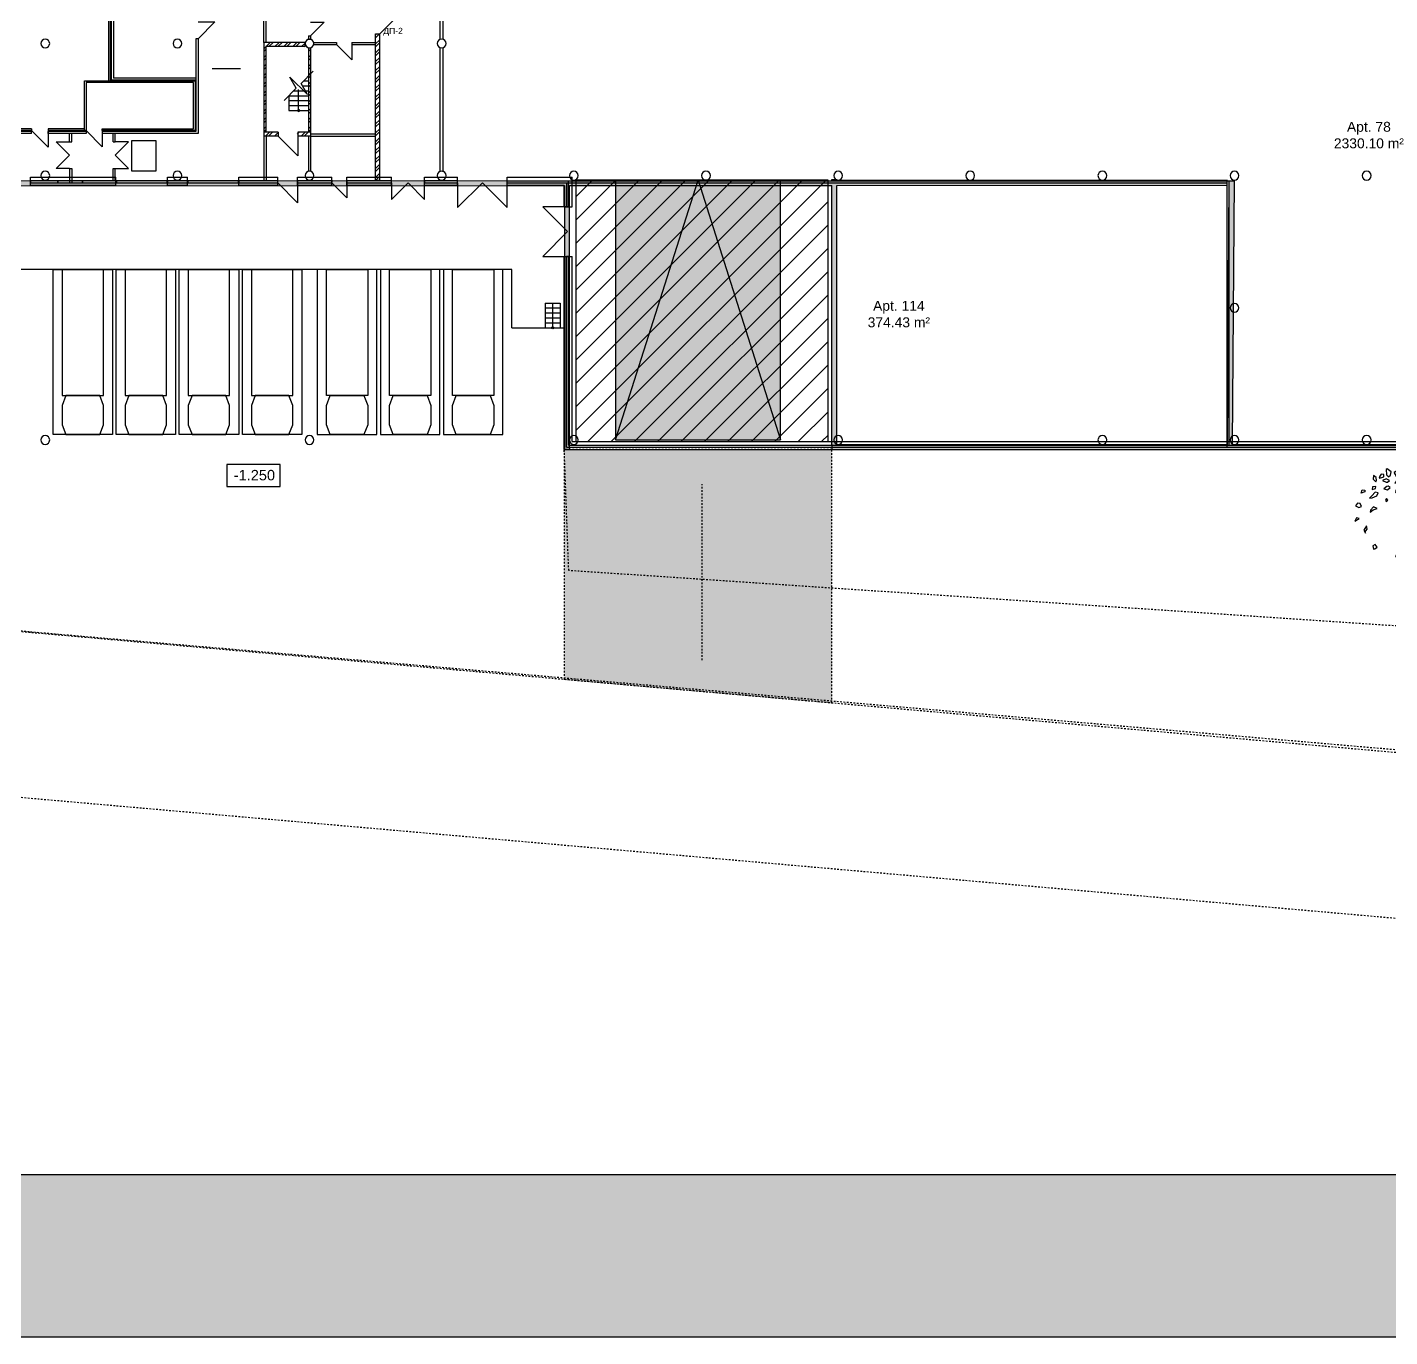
# Model space of a CAD drawing. Header units: metres. Extents: x 183920 to 188551, y 20757 to 23715.
# Drawn here: x 184386.3 to 184468.8, y 20757.1 to 20836.3 of the extents above; entities that cross this region are included whole.
import ezdxf

# ---------------------------------------------------------------- set-up
doc = ezdxf.new("R2010")
doc.units = ezdxf.units.M
for name, pattern in [('Light Grey Page Line', [0]), ('Page Lines', [0]), ('Path', [0.001111, 0.0003175, -0.00015875, 0.0003175, -0.00015875, 0, -0.00015875]), ('Path offset', [0.022225, 0.00635, -0.003175, 0.00635, -0.003175, 0, -0.003175]), ('Property boundary', [0.001111, 0.0003175, -0.00015875, 0.0003175, -0.00015875, 0, -0.00015875]), ('Style 0', [0]), ('Style_19', [0]), ('Style_24', [0]), ('Style_27', [0]), ('Style_6', [0]), ('Style_7', [0]), ('Style_7_ExtLine', [0.001587, 0, -0.001587]), ('Wall Style 01', [0])]:
    doc.linetypes.add(name, pattern=pattern)
for name, color, linetype, true_color in [('0_1', 7, 'Continuous', 0x000000), ('0_2', 7, 'Continuous', 0x000000), ('brick', 12, 'Continuous', 0xbd0000), ('COLON', 5, 'Continuous', 0x0000ff), ('COOL', 4, 'Continuous', 0x00ffff), ('DOORS', 8, 'Continuous', 0x414141), ('DRAW', 7, 'Continuous', 0xffffff), ('GKL', 5, 'Continuous', 0x0000ff), ('Glass', 4, 'Continuous', 0x00ffff), ('Imported blocks_1', 7, 'Continuous', 0xc57dd9), ('Imported Drawing', 7, 'Continuous', 0x957bfc), ('MONOLIT', 7, 'Continuous', 0x691639), ('PDF Import', 7, 'Continuous', 0xff1493), ('S', 2, 'Continuous', 0xffff00), ('SENDVICH', 2, 'Continuous', 0xffff00), ('TEXT', 2, 'Continuous', 0xffff00), ('Title blocks & Legend', 7, 'Continuous', 0xf890f8), ('WALL', 7, 'Continuous', 0x000000), ('Walls', 7, 'Continuous', 0x68db4c), ('Zoning', 7, 'Continuous', 0x47d2e2)]:
    doc.layers.add(name, color=color, linetype=linetype, true_color=true_color)
doc.styles.add('Style_14', font='', dxfattribs={"height": 0.63})
doc.styles.add('Style_9', font='', dxfattribs={"height": 0.370853})
doc.styles.add('Zone text style', font='', dxfattribs={"height": 0.6})
doc.styles.get('Style_14').set_extended_font_data('arial')
doc.styles.get('Style_9').set_extended_font_data('arial')
doc.styles.get('Zone text style').set_extended_font_data('arial')
pattern_1 = [(45, (-3.6, 82), (-0.2694076836, 0.2694076836), []), (45, (-3.4204, 82), (-0.2694076836, 0.2694076836), [])]

# ---------------------------------------------------------------- blocks, each defined once
blk = doc.blocks.new('A3  Title block minimal vertical')
at = {"layer": 'Imported blocks_1', "transparency": 33554483}
blk.add_hatch(color=256, dxfattribs=at).paths.add_polyline_path([(-0.209931, -0.148302), (-0.200532, -0.139056), (-0.200532, 0.13995), (0.155061, 0.13995), (0.155061, -0.139056), (-0.200532, -0.139056), (-0.209931, -0.148302), (0.209931, -0.148302), (0.209931, 0.148302), (-0.209931, 0.148302), (-0.209931, -0.148302)], flags=0)
at = {"layer": 'Imported blocks_1', "linetype": 'Page Lines'}
blk.add_lwpolyline([(-0.209931, -0.148302), (0.209931, -0.148302), (0.209931, 0.148302), (-0.209931, 0.148302), (-0.209931, -0.148302)], close=True, dxfattribs=at)
at = {"layer": 'Imported blocks_1', "linetype": 'Light Grey Page Line'}
blk.add_lwpolyline([(-0.200532, -0.139056), (0.201692, -0.139056), (0.201692, 0.13995), (-0.200532, 0.13995), (-0.200532, -0.139056)], close=True, dxfattribs=at)
blk = doc.blocks.new('arrow_1')
at = {"layer": 'Walls'}
blk.add_hatch(color=256, dxfattribs=at).paths.add_polyline_path([(184427.128, 20808.694), (184427.106, 20808.649), (184427.151, 20808.649)])
at = {"layer": 'Walls', "linetype": 'Style_7_ExtLine'}
blk.add_lwpolyline([(184427.128, 20798.028), (184427.128, 20808.694)], dxfattribs=at)
blk = doc.blocks.new('TREE08')
at = {"layer": '0_2', "linetype": 'Style 0'}
for points in [[(-0.348, 0.738), (-0.363, 0.73)], [(-0.363, 0.73), (-0.348, 0.644)], [(-0.281, 0.701), (-0.348, 0.738)], [(-0.286, 0.644), (-0.281, 0.701)], [(-0.167, 0.745), (-0.229, 0.694)], [(-0.229, 0.694), (-0.229, 0.687)], [(-0.229, 0.687), (-0.188, 0.629)], [(-0.188, 0.629), (-0.172, 0.658)], [(-0.172, 0.658), (-0.162, 0.687)], [(-0.126, 0.752), (-0.167, 0.745)], [(-0.162, 0.687), (-0.142, 0.687)], [(-0.142, 0.687), (-0.121, 0.68)], [(-0.08, 0.723), (-0.126, 0.752)], [(-0.121, 0.68), (-0.085, 0.701)], [(-0.085, 0.701), (-0.08, 0.723)], [(0.024, 0.813), (-0.017, 0.755)], [(-0.017, 0.755), (-0.007, 0.719)], [(-0.007, 0.719), (0.039, 0.712)], [(0.029, 0.798), (0.024, 0.813)], [(0.065, 0.719), (0.029, 0.798)], [(0.039, 0.712), (0.065, 0.719)], [(0.121, 0.674), (0.131, 0.731)], [(0.131, 0.674), (0.121, 0.674)], [(0.131, 0.731), (0.172, 0.674)], [(0.142, 0.652), (0.131, 0.674)], [(0.183, 0.666), (0.142, 0.652)], [(0.198, 0.835), (0.157, 0.769)], [(0.157, 0.769), (0.198, 0.733)], [(0.172, 0.674), (0.183, 0.666)], [(0.229, 0.784), (0.198, 0.835)], [(0.198, 0.733), (0.254, 0.748)], [(0.275, 0.769), (0.229, 0.784)], [(0.254, 0.748), (0.275, 0.769)], [(0.278, 0.627), (0.319, 0.656)], [(0.319, 0.656), (0.365, 0.67)], [(0.357, 0.784), (0.331, 0.755)], [(0.331, 0.755), (0.347, 0.733)], [(0.347, 0.733), (0.362, 0.748)], [(0.362, 0.748), (0.357, 0.784)], [(0.365, 0.67), (0.406, 0.641)], [(-0.508, 0.582), (-0.554, 0.61)], [(-0.554, 0.61), (-0.554, 0.553)], [(-0.554, 0.553), (-0.508, 0.516)], [(-0.498, 0.437), (-0.549, 0.43)], [(-0.498, 0.538), (-0.508, 0.582)], [(-0.508, 0.516), (-0.498, 0.538)], [(-0.498, 0.408), (-0.498, 0.437)], [(-0.451, 0.609), (-0.46, 0.579)], [(-0.46, 0.579), (-0.417, 0.591)], [(-0.434, 0.645), (-0.451, 0.609)], [(-0.391, 0.645), (-0.434, 0.645)], [(-0.417, 0.591), (-0.387, 0.609)], [(-0.349, 0.578), (-0.4, 0.549)], [(-0.4, 0.549), (-0.339, 0.528)], [(-0.388, 0.609), (-0.391, 0.645)], [(-0.322, 0.456), (-0.364, 0.414)], [(-0.292, 0.557), (-0.349, 0.578)], [(-0.348, 0.644), (-0.312, 0.615)], [(-0.339, 0.528), (-0.318, 0.528)], [(-0.301, 0.468), (-0.322, 0.456)], [(-0.318, 0.528), (-0.292, 0.557)], [(-0.312, 0.615), (-0.286, 0.644)], [(-0.309, 0.408), (-0.271, 0.45)], [(-0.271, 0.45), (-0.301, 0.468)], [(-0.19, 0.548), (-0.2, 0.526)], [(-0.2, 0.526), (-0.159, 0.533)], [(-0.159, 0.605), (-0.19, 0.548)], [(-0.117, 0.438), (-0.165, 0.431)], [(-0.139, 0.62), (-0.159, 0.605)], [(-0.159, 0.533), (-0.129, 0.526)], [(-0.093, 0.576), (-0.139, 0.62)], [(-0.129, 0.526), (-0.088, 0.533)], [(-0.117, 0.438), (-0.124, 0.409)], [(-0.082, 0.562), (-0.093, 0.576)], [(-0.088, 0.533), (-0.082, 0.562)], [(-0.001, 0.644), (-0.031, 0.644)], [(-0.031, 0.644), (-0.026, 0.594)], [(-0.026, 0.594), (0.004, 0.615)], [(0.02, 0.623), (-0.001, 0.644)], [(0.004, 0.615), (0.02, 0.623)], [(0.061, 0.507), (0.025, 0.449)], [(0.025, 0.449), (0.04, 0.399)], [(0.04, 0.399), (0.091, 0.449)], [(0.091, 0.449), (0.061, 0.507)], [(0.097, 0.593), (0.072, 0.542)], [(0.072, 0.542), (0.128, 0.564)], [(0.133, 0.629), (0.097, 0.593)], [(0.128, 0.564), (0.21, 0.513)], [(0.189, 0.6), (0.133, 0.629)], [(0.251, 0.571), (0.189, 0.6)], [(0.239, 0.437), (0.208, 0.444)], [(0.208, 0.444), (0.213, 0.408)], [(0.21, 0.513), (0.22, 0.535)], [(0.22, 0.535), (0.251, 0.571)], [(0.249, 0.401), (0.239, 0.437)], [(0.355, 0.605), (0.278, 0.627)], [(0.289, 0.507), (0.278, 0.471)], [(0.278, 0.471), (0.319, 0.457)], [(0.309, 0.5), (0.289, 0.507)], [(0.35, 0.486), (0.309, 0.5)], [(0.319, 0.457), (0.35, 0.486)], [(0.406, 0.641), (0.355, 0.605)], [(0.403, 0.451), (0.362, 0.408)], [(0.39, 0.576), (0.374, 0.525)], [(0.374, 0.525), (0.4, 0.504)], [(0.441, 0.554), (0.39, 0.576)], [(0.4, 0.504), (0.441, 0.497)], [(0.413, 0.394), (0.403, 0.451)], [(0.441, 0.497), (0.441, 0.554)], [(0.522, 0.632), (0.464, 0.596)], [(0.464, 0.596), (0.515, 0.589)], [(0.485, 0.48), (0.505, 0.524)], [(0.526, 0.459), (0.485, 0.48)], [(0.505, 0.524), (0.561, 0.524)], [(0.522, 0.632), (0.515, 0.589)], [(0.567, 0.488), (0.526, 0.459)], [(0.561, 0.524), (0.597, 0.553)], [(0.597, 0.553), (0.567, 0.488)], [(-0.72, 0.308), (-0.711, 0.362)], [(-0.664, 0.338), (-0.72, 0.308)], [(-0.711, 0.362), (-0.668, 0.362)], [(-0.668, 0.362), (-0.664, 0.338)], [(-0.548, 0.284), (-0.579, 0.241)], [(-0.579, 0.241), (-0.538, 0.255)], [(-0.549, 0.43), (-0.549, 0.386)], [(-0.549, 0.386), (-0.498, 0.408)], [(-0.502, 0.349), (-0.548, 0.284)], [(-0.538, 0.255), (-0.466, 0.291)], [(-0.451, 0.342), (-0.502, 0.349)], [(-0.466, 0.291), (-0.451, 0.342)], [(-0.364, 0.414), (-0.309, 0.408)], [(-0.306, 0.266), (-0.323, 0.236)], [(-0.323, 0.236), (-0.306, 0.218)], [(-0.285, 0.242), (-0.306, 0.266)], [(-0.306, 0.218), (-0.285, 0.242)], [(-0.165, 0.431), (-0.175, 0.409)], [(-0.175, 0.38), (-0.124, 0.409)], [(-0.175, 0.409), (-0.175, 0.38)], [(0.05, 0.252), (-0.012, 0.213)], [(0.024, 0.199), (0.05, 0.235)], [(0.05, 0.252), (0.05, 0.235)], [(0.141, 0.336), (0.124, 0.272)], [(0.124, 0.272), (0.15, 0.214)], [(0.141, 0.336), (0.222, 0.308)], [(0.175, 0.192), (0.201, 0.272)], [(0.201, 0.272), (0.222, 0.308)], [(0.213, 0.408), (0.234, 0.372)], [(0.234, 0.372), (0.249, 0.401)], [(0.324, 0.302), (0.293, 0.287)], [(0.293, 0.287), (0.354, 0.251)], [(0.385, 0.302), (0.324, 0.302)], [(0.354, 0.251), (0.385, 0.215)], [(0.362, 0.408), (0.377, 0.343)], [(0.377, 0.343), (0.459, 0.35)], [(0.426, 0.237), (0.385, 0.302)], [(0.39, 0.186), (0.426, 0.237)], [(0.454, 0.379), (0.413, 0.394)], [(0.459, 0.35), (0.454, 0.379)], [(0.485, 0.408), (0.51, 0.415)], [(0.51, 0.357), (0.485, 0.408)], [(0.51, 0.415), (0.623, 0.379)], [(0.597, 0.343), (0.51, 0.357)], [(0.54, 0.24), (0.551, 0.285)], [(0.582, 0.206), (0.54, 0.24)], [(0.613, 0.249), (0.551, 0.285)], [(0.577, 0.271), (0.628, 0.314)], [(0.679, 0.365), (0.597, 0.343)], [(0.597, 0.213), (0.613, 0.249)], [(0.611, 0.25), (0.633, 0.256)], [(0.623, 0.379), (0.679, 0.365)], [(0.628, 0.314), (0.669, 0.292)], [(0.669, 0.292), (0.633, 0.256)], [(0.644, 0.206), (0.705, 0.249)], [(0.705, 0.249), (0.741, 0.235)], [(0.741, 0.235), (0.72, 0.191)], [(-0.764, 0.141), (-0.79, 0.097)], [(-0.79, 0.097), (-0.733, 0.076)], [(-0.718, 0.141), (-0.764, 0.141)], [(-0.733, 0.076), (-0.692, 0.097)], [(-0.692, 0.097), (-0.718, 0.141)], [(-0.545, 0.019), (-0.498, 0.061)], [(-0.541, 0.055), (-0.545, 0.019)], [(-0.498, 0.11), (-0.541, 0.055)], [(-0.438, 0.092), (-0.498, 0.11)], [(-0.498, 0.061), (-0.438, 0.092)], [(-0.012, 0.213), (0.019, 0.2)], [(0.15, 0.214), (0.175, 0.192)], [(0.349, 0.131), (0.299, 0.084)], [(0.299, 0.084), (0.33, 0.048)], [(0.33, 0.048), (0.36, 0.004)], [(0.349, 0.131), (0.37, 0.055)], [(0.36, 0.004), (0.37, 0.055)], [(0.385, 0.215), (0.39, 0.186)], [(0.495, 0.198), (0.454, 0.191)], [(0.454, 0.191), (0.454, 0.169)], [(0.454, 0.169), (0.474, 0.141)], [(0.474, 0.141), (0.495, 0.126)], [(0.5, 0.049), (0.486, 0.029)], [(0.486, 0.029), (0.496, -0.023)], [(0.54, 0.166), (0.495, 0.198)], [(0.54, 0.166), (0.495, 0.126)], [(0.547, 0.003), (0.5, 0.049)], [(0.551, -0.069), (0.547, 0.003)], [(0.556, 0.119), (0.592, 0.162)], [(0.613, 0.068), (0.556, 0.119)], [(0.582, 0.206), (0.597, 0.213)], [(0.592, 0.162), (0.664, 0.141)], [(0.684, 0.097), (0.613, 0.068)], [(0.613, 0.068), (0.633, 0.018)], [(0.633, 0.018), (0.659, 0.003)], [(0.644, 0.206), (0.72, 0.191)], [(0.659, 0.003), (0.664, 0.054)], [(0.664, 0.141), (0.735, 0.155)], [(0.675, 0.093), (0.664, 0.054)], [(0.735, 0.155), (0.684, 0.097)], [(0.736, 0.019), (0.699, -0.021)], [(0.806, -0.014), (0.736, 0.019)], [(-0.754, -0.091), (-0.774, -0.149)], [(-0.774, -0.149), (-0.708, -0.098)], [(-0.708, -0.098), (-0.754, -0.091)], [(-0.58, -0.206), (-0.616, -0.279)], [(-0.564, -0.257), (-0.58, -0.206)], [(0.265, -0.041), (0.229, -0.083)], [(0.229, -0.083), (0.27, -0.083)], [(0.265, -0.041), (0.27, -0.083)], [(0.418, -0.206), (0.387, -0.243)], [(0.387, -0.243), (0.459, -0.214)], [(0.423, -0.112), (0.413, -0.141)], [(0.413, -0.141), (0.418, -0.206)], [(0.454, -0.12), (0.423, -0.112)], [(0.469, -0.177), (0.454, -0.12)], [(0.459, -0.214), (0.469, -0.177)], [(0.496, -0.023), (0.551, -0.069)], [(0.582, -0.228), (0.536, -0.206)], [(0.536, -0.206), (0.541, -0.235)], [(0.654, -0.127), (0.648, -0.163)], [(0.648, -0.163), (0.689, -0.192)], [(0.684, -0.134), (0.654, -0.127)], [(0.725, -0.177), (0.684, -0.134)], [(0.689, -0.192), (0.725, -0.177)], [(0.699, -0.021), (0.741, -0.047)], [(0.741, -0.047), (0.806, -0.014)], [(-0.616, -0.279), (-0.585, -0.322)], [(-0.59, -0.3), (-0.564, -0.257)], [(-0.585, -0.322), (-0.59, -0.3)], [(0.249, -0.394), (0.238, -0.435)], [(0.238, -0.435), (0.263, -0.45)], [(0.278, -0.409), (0.249, -0.394)], [(0.263, -0.45), (0.278, -0.409)], [(0.423, -0.389), (0.403, -0.467)], [(0.423, -0.389), (0.449, -0.445)], [(0.541, -0.235), (0.572, -0.293)], [(0.541, -0.235), (0.572, -0.293)], [(0.556, -0.344), (0.608, -0.286)], [(0.572, -0.293), (0.556, -0.344)], [(0.608, -0.286), (0.582, -0.228)], [(-0.411, -0.488), (-0.447, -0.51)], [(-0.447, -0.51), (-0.426, -0.561)], [(-0.426, -0.561), (-0.406, -0.553)], [(-0.375, -0.524), (-0.411, -0.488)], [(-0.406, -0.553), (-0.375, -0.524)], [(-0.053, -0.608), (-0.063, -0.643)], [(-0.063, -0.643), (-0.029, -0.643)], [(-0.053, -0.608), (-0.033, -0.619)], [(-0.029, -0.643), (-0.033, -0.619)], [(0.243, -0.593), (0.201, -0.613)], [(0.201, -0.613), (0.201, -0.649)], [(0.24, -0.624), (0.201, -0.649)], [(0.244, -0.575), (0.239, -0.633)], [(0.239, -0.633), (0.275, -0.647)], [(0.295, -0.604), (0.244, -0.575)], [(0.275, -0.647), (0.295, -0.626)], [(0.295, -0.626), (0.295, -0.604)], [(0.403, -0.467), (0.428, -0.488)], [(0.428, -0.488), (0.49, -0.496)], [(0.49, -0.496), (0.449, -0.445)]]:
    blk.add_lwpolyline(points, dxfattribs=at)

msp = doc.modelspace()

# ---------------------------------------------------------------- hatches: boundary and pattern name
at = {"layer": 'DRAW'}
h = msp.add_hatch(dxfattribs=at)
h.set_pattern_fill('PATTERN_0', color=256, scale=0.04, style=0, pattern_type=2)
h.set_pattern_definition(pattern_1)
h.paths.add_polyline_path([(184407.367, 20835.94), (184407.367, 20831.202), (184407.367, 20827.097), (184407.617, 20827.097), (184407.617, 20831.202), (184407.617, 20835.94), (184407.367, 20835.94)], flags=0)
h = msp.add_hatch(dxfattribs=at)
h.set_pattern_fill('PATTERN_0', color=256, scale=0.04, style=0, pattern_type=2)
h.set_pattern_definition(pattern_1)
h.paths.add_polyline_path([(184400.607, 20835.422), (184403.102, 20835.422), (184403.102, 20835.362), (184403.102, 20835.172), (184400.727, 20835.172), (184400.727, 20831.202), (184400.607, 20831.202), (184400.607, 20835.422)], flags=0)
h.paths.add_polyline_path([(184403.427, 20829.752), (184402.617, 20829.752), (184402.617, 20830.002), (184403.307, 20830.002), (184403.427, 20830.002), (184403.427, 20829.752)], flags=0)
h.paths.add_polyline_path([(184401.417, 20829.752), (184400.607, 20829.752), (184400.607, 20830.002), (184401.417, 20830.002), (184401.417, 20829.752)], flags=0)
h = msp.add_hatch(dxfattribs=at)
h.set_pattern_fill('PATTERN_0', color=256, scale=0.04, style=0, pattern_type=2)
h.set_pattern_definition(pattern_1)
h.paths.add_polyline_path([(184403.367, 20830.002), (184403.367, 20833.462), (184403.307, 20833.402), (184403.307, 20830.002), (184403.367, 20830.002), (184403.367, 20830.002)], flags=0)
h.paths.add_polyline_path([(184403.427, 20830.002), (184403.427, 20833.522), (184403.367, 20833.462), (184403.367, 20830.002), (184403.427, 20830.002), (184403.427, 20830.002)], flags=0)
h.paths.add_polyline_path([(184403.367, 20833.462), (184403.367, 20835.097), (184403.307, 20835.097), (184403.307, 20833.402), (184403.367, 20833.462), (184403.367, 20833.462)], flags=0)
h.paths.add_polyline_path([(184403.427, 20833.522), (184403.427, 20835.097), (184403.367, 20835.097), (184403.367, 20833.462), (184403.427, 20833.522), (184403.427, 20833.522)], flags=0)
h = msp.add_hatch(dxfattribs=at)
h.set_pattern_fill('PATTERN_0', color=256, scale=0.04, style=0, pattern_type=2)
h.set_pattern_definition(pattern_1)
h.paths.add_polyline_path([(184400.607, 20830.002), (184400.727, 20830.002), (184400.727, 20831.202), (184400.607, 20831.202), (184400.607, 20830.002)], flags=0)
at = {"layer": 'PDF Import'}
h = msp.add_hatch(dxfattribs=at)
h.set_pattern_fill('PATTERN_10', color=256, scale=2, style=0, pattern_type=2)
h.set_pattern_definition([(45, (0, 0), (-0.707106781, 0.707106781), [])])
h.paths.add_polyline_path([(184419.484, 20811.262), (184434.756, 20811.262), (184434.756, 20827.096), (184419.484, 20827.096), (184419.484, 20811.262)], flags=0)
at = {"layer": 'Walls', "transparency": 33554483}
for points in [[(184280.787, 20827.015), (184280.787, 20826.715), (184418.804, 20826.766), (184419.104, 20826.766), (184434.992, 20826.772), (184435.292, 20826.772), (184458.932, 20826.781), (184458.932, 20827.081), (184435.292, 20827.072), (184434.992, 20827.072), (184281.087, 20827.015), (184280.787, 20827.015)], [(184418.804, 20810.782), (184418.804, 20826.766), (184419.104, 20826.766), (184419.104, 20810.782), (184418.804, 20810.782)], [(184421.885, 20811.372), (184431.885, 20811.372), (184431.885, 20827.059), (184421.885, 20827.059), (184421.885, 20811.372)], [(184458.932, 20810.927), (184458.934, 20811.084), (184459.052, 20827.047), (184459.352, 20827.044), (184459.234, 20811.084), (184459.232, 20810.924), (184458.932, 20810.927)], [(184434.992, 20810.785), (184434.992, 20811.085), (184435.292, 20811.085), (184458.934, 20811.084), (184458.932, 20810.927), (184459.232, 20810.924), (184459.234, 20811.084), (184507.647, 20811.081), (184507.943, 20811.081), (184507.943, 20810.782), (184507.943, 20810.781), (184434.992, 20810.785)], [(184418.787, 20796.879), (184434.992, 20795.461), (184434.992, 20810.782), (184418.787, 20810.782), (184418.787, 20796.879)]]:
    msp.add_hatch(color=256, dxfattribs=at).paths.add_polyline_path(points, flags=0)
h = msp.add_hatch(color=256, dxfattribs=at)
h.paths.add_polyline_path([(184434.992, 20811.085), (184434.992, 20826.772), (184435.292, 20826.772), (184435.292, 20811.085), (184434.992, 20811.085)], flags=0)
h.paths.add_polyline_path([(184434.992, 20827.072), (184434.992, 20827.135), (184435.292, 20827.135), (184435.292, 20827.072), (184434.992, 20827.072)], flags=0)

# ---------------------------------------------------------------- linework, layer by layer
at = {"layer": '0_1', "linetype": 'Style_19'}
for points in [[(184401.825, 20831.919), (184402.566, 20832.66), (184402.18, 20833.329), (184403.235, 20832.274), (184402.849, 20832.943), (184403.59, 20833.684)], [(184402.407, 20832.502), (184403.307, 20832.502)], [(184402.707, 20831.302), (184402.707, 20831.581), (184402.707, 20832.581)], [(184402.931, 20832.802), (184403.307, 20832.802)], [(184403.007, 20833.102), (184403.307, 20833.102)], [(184402.107, 20832.202), (184402.107, 20831.302)], [(184402.107, 20832.202), (184403.307, 20832.202)], [(184402.107, 20831.902), (184403.307, 20831.902)], [(184402.107, 20831.602), (184403.307, 20831.602)], [(184402.107, 20831.302), (184403.307, 20831.302)]]:
    msp.add_lwpolyline(points, dxfattribs=at)
msp.add_lwpolyline([(184402.647, 20831.302, 1), (184402.767, 20831.302, 1), (184402.647, 20831.302)], format="xyb", close=True, dxfattribs=at)
at = {"layer": '0_1', "linetype": 'Path'}
msp.add_lwpolyline([(184419.058, 20803.459), (184418.787, 20810.782)], dxfattribs=at)
at = {"layer": 'brick', "linetype": 'Style_19'}
for points in [[(184407.367, 20835.942), (184407.617, 20835.942)], [(184407.367, 20831.202), (184407.367, 20835.942)], [(184407.617, 20831.202), (184407.617, 20835.942)], [(184400.607, 20835.422), (184400.607, 20830.002)], [(184403.102, 20835.422), (184400.607, 20835.422)], [(184400.727, 20835.172), (184400.727, 20830.002)], [(184403.102, 20835.172), (184400.727, 20835.172)], [(184403.102, 20835.172), (184403.102, 20835.422)], [(184403.307, 20835.097), (184403.427, 20835.097)], [(184403.307, 20835.097), (184403.307, 20830.002)], [(184403.427, 20835.097), (184403.427, 20830.002)], [(184407.367, 20827.097), (184407.367, 20831.202)], [(184407.617, 20827.097), (184407.617, 20831.202)], [(184400.607, 20830.002), (184400.607, 20829.752)], [(184401.457, 20830.002), (184400.607, 20830.002)], [(184401.457, 20830.002), (184401.457, 20829.752)], [(184403.427, 20830.002), (184402.657, 20830.002)], [(184402.657, 20830.002), (184402.657, 20829.752)], [(184403.427, 20830.002), (184403.427, 20829.752)], [(184401.457, 20829.752), (184400.607, 20829.752)], [(184403.427, 20829.752), (184402.657, 20829.752)], [(184407.367, 20827.097), (184407.617, 20827.097)]]:
    msp.add_lwpolyline(points, dxfattribs=at)
at = {"layer": 'COLON', "linetype": 'Style_19'}
for points in [[(184387.102, 20835.362, 1), (184387.632, 20835.362, 1), (184387.102, 20835.362)], [(184395.102, 20835.362, 1), (184395.632, 20835.362, 1), (184395.102, 20835.362)], [(184403.102, 20835.362, 1), (184403.632, 20835.362, 1), (184403.102, 20835.362)], [(184411.102, 20835.362, 1), (184411.632, 20835.362, 1), (184411.102, 20835.362)], [(184387.102, 20827.362, 1), (184387.632, 20827.362, 1), (184387.102, 20827.362)], [(184395.102, 20827.362, 1), (184395.632, 20827.362, 1), (184395.102, 20827.362)], [(184403.102, 20827.362, 1), (184403.632, 20827.362, 1), (184403.102, 20827.362)], [(184411.102, 20827.362, 1), (184411.632, 20827.362, 1), (184411.102, 20827.362)], [(184419.102, 20827.362, 1), (184419.632, 20827.362, 1), (184419.102, 20827.362)], [(184427.102, 20827.362, 1), (184427.632, 20827.362, 1), (184427.102, 20827.362)], [(184435.102, 20827.362, 1), (184435.632, 20827.362, 1), (184435.102, 20827.362)], [(184443.102, 20827.362, 1), (184443.632, 20827.362, 1), (184443.102, 20827.362)], [(184451.102, 20827.362, 1), (184451.632, 20827.362, 1), (184451.102, 20827.362)], [(184459.102, 20827.362, 1), (184459.632, 20827.362, 1), (184459.102, 20827.362)], [(184467.102, 20827.362, 1), (184467.632, 20827.362, 1), (184467.102, 20827.362)], [(184459.102, 20819.362, 1), (184459.632, 20819.362, 1), (184459.102, 20819.362)], [(184387.102, 20811.362, 1), (184387.632, 20811.362, 1), (184387.102, 20811.362)], [(184403.102, 20811.362, 1), (184403.632, 20811.362, 1), (184403.102, 20811.362)], [(184419.102, 20811.362, 1), (184419.632, 20811.362, 1), (184419.102, 20811.362)], [(184435.102, 20811.362, 1), (184435.632, 20811.362, 1), (184435.102, 20811.362)], [(184451.102, 20811.362, 1), (184451.632, 20811.362, 1), (184451.102, 20811.362)], [(184459.102, 20811.362, 1), (184459.632, 20811.362, 1), (184459.102, 20811.362)], [(184467.102, 20811.362, 1), (184467.632, 20811.362, 1), (184467.102, 20811.362)]]:
    msp.add_lwpolyline(points, format="xyb", close=True, dxfattribs=at)
at = {"layer": 'COOL', "linetype": 'Style_19'}
for points in [[(184391.207, 20833.092), (184391.207, 20840.417)], [(184391.307, 20833.092), (184391.307, 20840.517)], [(184390.817, 20830.092), (184390.817, 20830.192), (184396.337, 20830.192), (184396.337, 20832.992), (184389.837, 20832.992), (184389.837, 20830.092), (184389.737, 20830.092), (184389.737, 20833.092), (184396.437, 20833.092), (184396.437, 20830.092), (184390.817, 20830.092)], [(184386.537, 20830.192), (184384.737, 20830.192)], [(184386.537, 20830.092), (184384.737, 20830.092)], [(184386.537, 20830.192), (184386.537, 20830.092)], [(184387.537, 20830.092), (184387.537, 20829.092), (184386.537, 20830.092)], [(184387.537, 20830.192), (184387.537, 20830.092)], [(184389.737, 20830.192), (184387.537, 20830.192)], [(184389.737, 20830.092), (184387.537, 20830.092)], [(184390.817, 20830.092), (184390.817, 20829.112), (184389.837, 20830.092)]]:
    msp.add_lwpolyline(points, dxfattribs=at)
at = {"layer": 'DOORS', "linetype": 'Style_19'}
for points in [[(184396.617, 20836.672), (184397.637, 20836.672), (184396.617, 20835.652)], [(184403.432, 20836.647), (184404.252, 20836.647), (184403.432, 20835.827)], [(184405.917, 20835.297), (184405.917, 20834.377), (184404.997, 20835.297)], [(184388.837, 20827.797), (184388.027, 20827.797), (184388.837, 20828.607), (184388.027, 20829.417), (184388.837, 20829.417)], [(184391.597, 20827.797), (184392.407, 20827.797), (184391.597, 20828.607), (184392.407, 20829.417), (184391.597, 20829.417)], [(184402.657, 20829.752), (184402.657, 20828.552), (184401.457, 20829.752)], [(184402.637, 20826.927), (184402.637, 20825.727), (184401.437, 20826.927)], [(184405.617, 20826.927), (184405.617, 20826.027), (184404.717, 20826.927)], [(184408.327, 20826.927), (184408.327, 20825.927), (184409.327, 20826.927), (184410.327, 20825.927), (184410.327, 20826.927)], [(184412.328, 20826.927), (184412.328, 20825.427), (184413.828, 20826.927), (184415.328, 20825.427), (184415.328, 20826.927)], [(184418.982, 20825.477), (184417.482, 20825.477), (184418.982, 20823.977), (184417.482, 20822.477), (184418.982, 20822.477)]]:
    msp.add_lwpolyline(points, dxfattribs=at)
at = {"layer": 'DOORS', "linetype": 'Style_24'}
msp.add_lwpolyline([(184407.617, 20836.842), (184408.517, 20836.842), (184407.617, 20835.942)], dxfattribs=at)
at = {"layer": 'DOORS', "linetype": 'Style_19'}
for points in [[(184391.677, 20826.926), (184394.737, 20826.926), (184394.737, 20827.046), (184391.677, 20827.046), (184391.677, 20826.926)], [(184395.997, 20826.926), (184399.057, 20826.926), (184399.057, 20827.046), (184395.997, 20827.046), (184395.997, 20826.926)]]:
    msp.add_lwpolyline(points, close=True, dxfattribs=at)
at = {"layer": 'GKL', "linetype": 'Style_19'}
for points in [[(184391.357, 20843.297), (184391.357, 20833.142)], [(184411.282, 20835.595), (184411.282, 20843.128)], [(184411.452, 20835.595), (184411.452, 20843.128)], [(184391.487, 20839.567), (184391.487, 20833.272)], [(184400.607, 20835.422), (184400.607, 20837.407)], [(184400.737, 20835.422), (184400.737, 20837.407)], [(184396.487, 20835.652), (184396.487, 20830.042)], [(184396.617, 20835.652), (184396.487, 20835.652)], [(184396.617, 20835.652), (184396.617, 20829.912)], [(184403.302, 20835.827), (184403.302, 20835.627)], [(184403.302, 20835.827), (184403.432, 20835.827)], [(184403.302, 20835.627), (184403.432, 20835.627)], [(184403.432, 20835.827), (184403.432, 20835.627)], [(184403.624, 20835.427), (184404.997, 20835.427)], [(184403.624, 20835.297), (184404.997, 20835.297)], [(184404.997, 20835.427), (184404.997, 20835.297)], [(184405.917, 20835.427), (184405.917, 20835.297)], [(184405.917, 20835.427), (184407.367, 20835.427)], [(184405.917, 20835.297), (184407.367, 20835.297)], [(184411.282, 20827.595), (184411.282, 20835.128)], [(184411.452, 20827.595), (184411.452, 20835.128)], [(184396.487, 20833.142), (184391.357, 20833.142)], [(184396.487, 20833.272), (184391.487, 20833.272)], [(184386.537, 20830.042), (184384.737, 20830.042)], [(184386.537, 20829.912), (184384.737, 20829.912)], [(184386.537, 20829.912), (184386.537, 20830.042)], [(184387.537, 20829.912), (184387.537, 20830.042)], [(184389.837, 20830.042), (184387.537, 20830.042)], [(184389.837, 20829.912), (184387.537, 20829.912)], [(184388.837, 20829.417), (184388.837, 20829.912)], [(184388.967, 20829.417), (184388.967, 20829.912)], [(184389.837, 20830.042), (184389.837, 20829.912)], [(184390.817, 20830.042), (184390.817, 20829.912)], [(184396.487, 20830.042), (184390.817, 20830.042)], [(184396.617, 20829.912), (184390.817, 20829.912)], [(184391.467, 20829.417), (184391.467, 20829.912)], [(184391.597, 20829.417), (184391.597, 20829.912)], [(184403.427, 20829.902), (184407.367, 20829.902)], [(184388.837, 20829.417), (184388.967, 20829.417)], [(184391.467, 20829.417), (184391.597, 20829.417)], [(184400.607, 20829.752), (184400.607, 20827.097)], [(184400.737, 20829.752), (184400.737, 20827.097)], [(184403.297, 20829.752), (184403.297, 20827.617)], [(184403.427, 20829.752), (184407.367, 20829.752)], [(184403.427, 20829.752), (184403.427, 20827.62)], [(184388.837, 20827.797), (184388.837, 20826.977)], [(184388.837, 20827.797), (184388.967, 20827.797)], [(184388.967, 20827.797), (184388.967, 20826.977)], [(184391.467, 20827.797), (184391.597, 20827.797)], [(184391.467, 20827.097), (184391.467, 20827.797)], [(184391.597, 20827.097), (184391.597, 20827.797)], [(184403.297, 20827.106), (184403.297, 20827.097)], [(184403.427, 20827.103), (184403.427, 20827.097)]]:
    msp.add_lwpolyline(points, dxfattribs=at)
at = {"layer": 'Glass', "linetype": 'Style_19'}
msp.add_lwpolyline([(184388.117, 20826.927), (184389.617, 20826.927), (184389.617, 20827.047), (184388.117, 20827.047), (184388.117, 20826.927)], close=True, dxfattribs=at)
at = {"layer": 'MONOLIT', "linetype": 'Style_19'}
for points in [[(184386.467, 20827.262), (184391.647, 20827.262)], [(184386.467, 20826.782), (184386.467, 20827.262)], [(184386.467, 20826.782), (184391.647, 20826.782)], [(184391.647, 20826.782), (184391.647, 20827.262)], [(184394.767, 20827.261), (184395.967, 20827.262)], [(184394.767, 20826.781), (184394.767, 20827.261)], [(184394.767, 20826.781), (184395.967, 20826.782)], [(184395.967, 20826.782), (184395.967, 20827.262)], [(184399.087, 20826.782), (184399.087, 20827.262)], [(184399.087, 20827.262), (184401.437, 20827.262)], [(184399.087, 20826.782), (184401.437, 20826.782)], [(184401.437, 20826.782), (184401.437, 20827.262)], [(184402.637, 20826.782), (184402.637, 20827.262)], [(184402.637, 20827.262), (184404.717, 20827.262)], [(184402.637, 20826.782), (184404.717, 20826.782)], [(184404.717, 20826.782), (184404.717, 20827.262)], [(184405.617, 20827.262), (184408.327, 20827.262)], [(184405.617, 20826.782), (184405.617, 20827.262)], [(184405.617, 20826.782), (184408.327, 20826.782)], [(184408.327, 20826.782), (184408.327, 20827.262)], [(184410.327, 20826.782), (184410.327, 20827.262)], [(184410.327, 20827.262), (184412.328, 20827.262)], [(184410.327, 20826.782), (184412.328, 20826.782)], [(184412.328, 20826.782), (184412.328, 20827.262)], [(184415.328, 20826.782), (184415.328, 20827.262)], [(184415.328, 20827.262), (184419.267, 20827.262)], [(184415.328, 20826.782), (184418.787, 20826.782)], [(184418.787, 20825.477), (184418.787, 20826.782)], [(184419.267, 20825.477), (184419.267, 20827.262)], [(184418.787, 20825.477), (184419.267, 20825.477)], [(184418.787, 20810.782), (184418.787, 20822.477)], [(184418.787, 20822.477), (184419.267, 20822.477)], [(184419.267, 20811.262), (184419.267, 20822.477)], [(184415.617, 20821.687), (184369.297, 20821.687)], [(184415.617, 20818.151), (184415.617, 20821.687)], [(184417.637, 20819.651), (184417.637, 20818.151)], [(184417.637, 20819.651), (184418.537, 20819.651)], [(184417.637, 20819.351), (184418.537, 20819.351)], [(184418.087, 20818.151), (184418.087, 20818.651), (184418.087, 20819.651)], [(184418.537, 20819.651), (184418.537, 20818.151)], [(184417.637, 20819.051), (184418.537, 20819.051)], [(184417.637, 20818.751), (184418.537, 20818.751)], [(184417.637, 20818.451), (184418.537, 20818.451)], [(184415.617, 20818.151), (184418.787, 20818.151)], [(184415.617, 20818.151), (184418.787, 20818.151)], [(184419.267, 20811.262), (184507.467, 20811.262)], [(184418.787, 20810.782), (184507.947, 20810.782)]]:
    msp.add_lwpolyline(points, dxfattribs=at)
msp.add_lwpolyline([(184418.147, 20818.151, -1), (184418.027, 20818.151, -1), (184418.147, 20818.151)], format="xyb", close=True, dxfattribs=at)
at = {"layer": 'PDF Import', "linetype": 'Style_6'}
msp.add_lwpolyline([(184419.484, 20811.262), (184434.756, 20811.262), (184434.756, 20827.096), (184419.484, 20827.096), (184419.484, 20811.262)], close=True, dxfattribs=at)
at = {"layer": 'S', "linetype": 'Style_19'}
msp.add_lwpolyline([(184399.195, 20833.836), (184397.464, 20833.836)], dxfattribs=at)
at = {"layer": 'SENDVICH', "linetype": 'Style_19'}
for points in [[(184386.467, 20826.927), (184388.117, 20826.927), (184388.117, 20827.047), (184386.467, 20827.047), (184386.467, 20826.927)], [(184389.617, 20826.927), (184391.647, 20826.927), (184391.647, 20827.047), (184389.617, 20827.047), (184389.617, 20826.927)], [(184394.767, 20826.926), (184395.967, 20826.927), (184395.967, 20827.047), (184394.767, 20827.046), (184394.767, 20826.926)], [(184399.087, 20826.927), (184401.437, 20826.927), (184401.437, 20827.047), (184399.087, 20827.047), (184399.087, 20826.927)], [(184402.637, 20826.927), (184404.717, 20826.927), (184404.717, 20827.047), (184402.637, 20827.047), (184402.637, 20826.927)], [(184405.617, 20826.927), (184408.327, 20826.927), (184408.327, 20827.047), (184405.617, 20827.047), (184405.617, 20826.927)], [(184410.327, 20826.927), (184412.328, 20826.927), (184412.328, 20827.047), (184410.327, 20827.047), (184410.327, 20826.927)]]:
    msp.add_lwpolyline(points, close=True, dxfattribs=at)
for points in [[(184415.328, 20826.927), (184415.328, 20827.047)], [(184415.328, 20827.047), (184459.052, 20827.047)], [(184415.328, 20826.927), (184458.932, 20826.927)], [(184418.932, 20826.927), (184418.932, 20825.477)], [(184419.052, 20825.477), (184419.052, 20827.047)], [(184458.932, 20810.977), (184458.932, 20826.927)], [(184459.052, 20811.097), (184459.052, 20827.047)], [(184418.932, 20825.477), (184419.052, 20825.477)], [(184419.052, 20822.477), (184418.932, 20822.477)], [(184418.932, 20810.927), (184418.932, 20822.477)], [(184419.052, 20811.047), (184419.052, 20822.477)], [(184418.932, 20810.927), (184507.802, 20810.927)], [(184419.052, 20811.047), (184507.682, 20811.047)]]:
    msp.add_lwpolyline(points, dxfattribs=at)
at = {"layer": 'TEXT', "linetype": 'Style_19'}
msp.add_lwpolyline([(184398.354, 20808.548), (184401.586, 20808.548), (184401.586, 20809.886), (184398.354, 20809.886), (184398.354, 20808.548)], close=True, dxfattribs=at)
at = {"layer": 'WALL', "linetype": 'Style_19'}
for points in [[(184392.577, 20827.662), (184394.077, 20827.662), (184394.077, 20829.462), (184392.577, 20829.462), (184392.577, 20827.662)], [(184403.292, 20826.812), (184403.292, 20826.812)], [(184387.837, 20821.687), (184391.437, 20821.687), (184391.437, 20811.687), (184387.837, 20811.687), (184387.837, 20821.687)], [(184390.887, 20814.047), (184390.887, 20821.687), (184388.387, 20821.687), (184388.387, 20814.047), (184390.887, 20814.047)], [(184391.657, 20821.687), (184395.257, 20821.687), (184395.257, 20811.687), (184391.657, 20811.687), (184391.657, 20821.687)], [(184394.707, 20814.047), (184394.707, 20821.687), (184392.207, 20821.687), (184392.207, 20814.047), (184394.707, 20814.047)], [(184395.477, 20821.687), (184399.077, 20821.687), (184399.077, 20811.687), (184395.477, 20811.687), (184395.477, 20821.687)], [(184398.527, 20814.047), (184398.527, 20821.687), (184396.027, 20821.687), (184396.027, 20814.047), (184398.527, 20814.047)], [(184399.297, 20821.687), (184402.897, 20821.687), (184402.897, 20811.687), (184399.297, 20811.687), (184399.297, 20821.687)], [(184402.347, 20814.047), (184402.347, 20821.687), (184399.847, 20821.687), (184399.847, 20814.047), (184402.347, 20814.047)], [(184407.437, 20821.687), (184403.837, 20821.687), (184403.837, 20811.687), (184407.437, 20811.687), (184407.437, 20821.687)], [(184404.387, 20814.047), (184404.387, 20821.687), (184406.887, 20821.687), (184406.887, 20814.047), (184404.387, 20814.047)], [(184411.257, 20821.687), (184407.657, 20821.687), (184407.657, 20811.687), (184411.257, 20811.687), (184411.257, 20821.687)], [(184408.207, 20814.047), (184408.207, 20821.687), (184410.707, 20821.687), (184410.707, 20814.047), (184408.207, 20814.047)], [(184415.077, 20821.687), (184411.477, 20821.687), (184411.477, 20811.687), (184415.077, 20811.687), (184415.077, 20821.687)], [(184412.027, 20814.047), (184412.027, 20821.687), (184414.527, 20821.687), (184414.527, 20814.047), (184412.027, 20814.047)], [(184388.387, 20812.277), (184388.612, 20811.687), (184390.662, 20811.687), (184390.887, 20812.277), (184390.887, 20813.457), (184390.662, 20814.047), (184388.612, 20814.047), (184388.387, 20813.457), (184388.387, 20812.277)], [(184392.207, 20812.277), (184392.432, 20811.687), (184394.482, 20811.687), (184394.707, 20812.277), (184394.707, 20813.457), (184394.482, 20814.047), (184392.432, 20814.047), (184392.207, 20813.457), (184392.207, 20812.277)], [(184396.027, 20812.277), (184396.252, 20811.687), (184398.302, 20811.687), (184398.527, 20812.277), (184398.527, 20813.457), (184398.302, 20814.047), (184396.252, 20814.047), (184396.027, 20813.457), (184396.027, 20812.277)], [(184399.847, 20812.277), (184400.072, 20811.687), (184402.122, 20811.687), (184402.347, 20812.277), (184402.347, 20813.457), (184402.122, 20814.047), (184400.072, 20814.047), (184399.847, 20813.457), (184399.847, 20812.277)], [(184406.887, 20812.277), (184406.662, 20811.687), (184404.612, 20811.687), (184404.387, 20812.277), (184404.387, 20813.457), (184404.612, 20814.047), (184406.662, 20814.047), (184406.887, 20813.457), (184406.887, 20812.277)], [(184410.707, 20812.277), (184410.482, 20811.687), (184408.432, 20811.687), (184408.207, 20812.277), (184408.207, 20813.457), (184408.432, 20814.047), (184410.482, 20814.047), (184410.707, 20813.457), (184410.707, 20812.277)], [(184414.527, 20812.277), (184414.302, 20811.687), (184412.252, 20811.687), (184412.027, 20812.277), (184412.027, 20813.457), (184412.252, 20814.047), (184414.302, 20814.047), (184414.527, 20813.457), (184414.527, 20812.277)]]:
    msp.add_lwpolyline(points, close=True, dxfattribs=at)
for points in [[(184404.717, 20827.097), (184404.717, 20826.977)], [(184405.617, 20827.097), (184405.617, 20826.977)], [(184388.387, 20812.277), (184388.612, 20811.687), (184390.662, 20811.687), (184390.887, 20812.277), (184390.887, 20813.457), (184390.662, 20814.047), (184388.612, 20814.047), (184388.387, 20813.457)], [(184392.207, 20812.277), (184392.432, 20811.687), (184394.482, 20811.687), (184394.707, 20812.277), (184394.707, 20813.457), (184394.482, 20814.047), (184392.432, 20814.047), (184392.207, 20813.457)], [(184396.027, 20812.277), (184396.252, 20811.687), (184398.302, 20811.687), (184398.527, 20812.277), (184398.527, 20813.457), (184398.302, 20814.047), (184396.252, 20814.047), (184396.027, 20813.457)], [(184399.847, 20812.277), (184400.072, 20811.687), (184402.122, 20811.687), (184402.347, 20812.277), (184402.347, 20813.457), (184402.122, 20814.047), (184400.072, 20814.047), (184399.847, 20813.457)], [(184406.887, 20812.277), (184406.662, 20811.687), (184404.612, 20811.687), (184404.387, 20812.277), (184404.387, 20813.457), (184404.612, 20814.047), (184406.662, 20814.047), (184406.887, 20813.457)], [(184410.707, 20812.277), (184410.482, 20811.687), (184408.432, 20811.687), (184408.207, 20812.277), (184408.207, 20813.457), (184408.432, 20814.047), (184410.482, 20814.047), (184410.707, 20813.457)], [(184414.527, 20812.277), (184414.302, 20811.687), (184412.252, 20811.687), (184412.027, 20812.277), (184412.027, 20813.457), (184412.252, 20814.047), (184414.302, 20814.047), (184414.527, 20813.457)]]:
    msp.add_lwpolyline(points, dxfattribs=at)
at = {"layer": 'Walls', "linetype": 'Wall Style 01'}
for points in [[(184280.787, 20827.015), (184280.787, 20826.715), (184418.804, 20826.766)], [(184281.087, 20827.015), (184434.992, 20827.072)], [(184418.804, 20826.766), (184418.804, 20810.782), (184419.104, 20810.782), (184419.104, 20826.766)], [(184419.104, 20826.766), (184434.992, 20826.772)], [(184434.992, 20827.072), (184434.992, 20827.135), (184435.292, 20827.135), (184435.292, 20827.072)], [(184434.992, 20811.085), (184434.992, 20826.772)], [(184435.292, 20826.772), (184458.932, 20826.781), (184458.932, 20827.081), (184435.292, 20827.072)], [(184435.292, 20811.085), (184435.292, 20826.772)], [(184458.934, 20811.084), (184459.052, 20827.047), (184459.352, 20827.044), (184459.234, 20811.084)], [(184434.992, 20811.085), (184434.992, 20810.785), (184507.943, 20810.781), (184507.943, 20810.782)], [(184435.292, 20811.085), (184458.934, 20811.084)], [(184459.234, 20811.084), (184507.647, 20811.081)]]:
    msp.add_lwpolyline(points, dxfattribs=at)
at = {"layer": 'Walls', "linetype": 'Style_27'}
msp.add_lwpolyline([(184421.885, 20811.372), (184426.89, 20827.096), (184431.885, 20811.372)], dxfattribs=at)
at = {"layer": 'Walls', "linetype": 'Style_7'}
msp.add_lwpolyline([(184421.885, 20811.372), (184431.885, 20811.372), (184431.885, 20827.059), (184421.885, 20827.059), (184421.885, 20811.372)], close=True, dxfattribs=at)
at = {"layer": 'Walls', "linetype": 'Path'}
msp.add_lwpolyline([(184418.787, 20796.879), (184434.992, 20795.461), (184434.992, 20810.782), (184418.787, 20810.782), (184418.787, 20796.879)], close=True, dxfattribs=at)
at = {"layer": 'Zoning', "linetype": 'Property boundary'}
msp.add_lwpolyline([(184519.885, 20777.958), (184519.542, 21019.111), (184334.771, 21051.196), (184225.33, 21051.196), (184225.329, 20803.841), (184519.885, 20777.958)], close=True, dxfattribs=at)
msp.add_lwpolyline([(184519.885, 20777.958), (184519.542, 21019.111), (184334.771, 21051.196), (184225.33, 21051.196), (184225.329, 20803.841), (184519.885, 20777.958)], close=True, dxfattribs=at)
at = {"layer": 'Zoning', "linetype": 'Path offset'}
msp.add_lwpolyline([(184509.887, 20788.875), (184509.555, 21010.695), (184333.909, 21041.196), (184235.33, 21041.196), (184235.329, 20813.001), (184509.887, 20788.875)], close=True, dxfattribs=at)
at = {"layer": 'Zoning', "linetype": 'Path'}
for points in [[(184519.885, 20788.222), (184329.911, 20804.618)], [(184519.875, 20796.707), (184419.058, 20803.459)]]:
    msp.add_lwpolyline(points, dxfattribs=at)

# ---------------------------------------------------------------- block references
at = {"layer": '0_1', "xscale": 3.777383418559534, "yscale": 3.777383418559534, "rotation": 353.8499045071052}
msp.add_blockref('TREE08', (184469.617, 20806.694), dxfattribs=at)
at = {"layer": 'Title blocks & Legend', "xscale": 1061.084303660721, "yscale": 1062.975773071686}
msp.add_blockref('A3  Title block minimal vertical', (184394.627, 20914.719), dxfattribs=at)
at = {"layer": 'Walls'}
msp.add_blockref('arrow_1', (0, 0), dxfattribs=at)

# ---------------------------------------------------------------- texts
at = {"layer": 'Imported Drawing', "char_height": 0.6, "width": 5.26346, "attachment_point": 5, "style": 'Zone text style'}
for s, insert in [('Apt. 78\\P2330.10 m²', (184467.504, 20829.815)), ('Apt. 114\\P374.43 m²', (184439.046, 20818.98))]:
    msp.add_mtext(s, dxfattribs=dict(at, insert=insert))
at = {"layer": 'TEXT'}
for s, insert, char_height, width, attachment_point, style in [('ДП-2', (184407.83, 20835.83), 0.3709, 1.99498, 7, 'Style_9'), ('-1.250', (184400.029, 20808.91), 0.63, 3.16295, 8, 'Style_14')]:
    msp.add_mtext(s, dxfattribs=dict(at, insert=insert, char_height=char_height, width=width, attachment_point=attachment_point, style=style))

doc.saveas('drawing.dxf')
